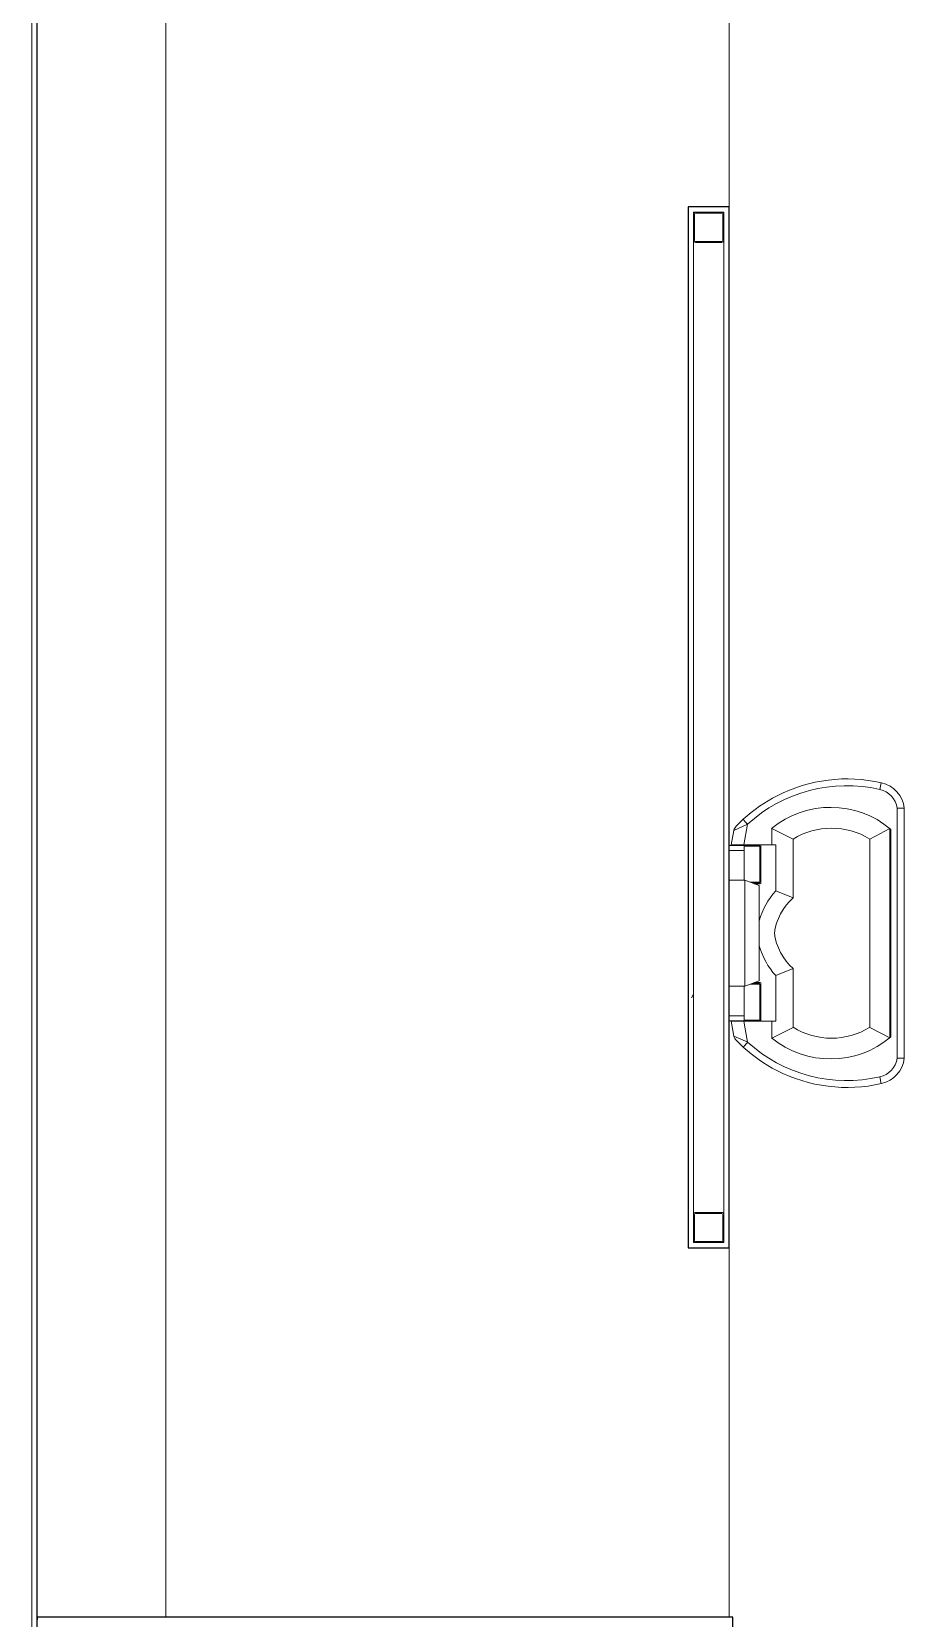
# Model space of a CAD drawing. Header units: inches. Extents: x -1442 to 59636, y -36095 to 792.
# Drawn here: x 58579.7 to 58681.1, y -22691 to -22506.6 of the extents above; entities that cross this region are included whole.
import ezdxf

# ---------------------------------------------------------------- set-up
doc = ezdxf.new("R2010")
doc.units = ezdxf.units.IN
doc.header["$MEASUREMENT"] = 0
for name, color, linetype, lineweight in [('A-FLOR', 192, 'Continuous', 9), ('A-WALL', 113, 'Continuous', 9), ('A-WALL-PATT', 111, 'Continuous', 25), ('I-WALL', 2, 'Continuous', 9), ('Q-SPCQ', 91, 'Continuous', 13), ('S-COLS', 52, 'Continuous', 13)]:
    doc.layers.add(name, color=color, linetype=linetype, lineweight=lineweight)
pattern_1 = [(0, (33272.468, 0), (61.44, 15.36), [2.534, -43.546, 2.534, -43.546, -245.76]), (0, (33272.468, 0), (61.44, 15.36), [-92.16, 2.534, -89.626, 2.534, -43.546, -107.52]), (0, (33272.468, 0), (61.44, 15.36), [-230.4, 2.534, -28.186, 2.534, -74.266]), (120, (33295.508, 7.68), (-44.02215, 45.528601), [2.534, -43.546, 2.534, -43.546, -245.76]), (120, (33295.508, 7.68), (-44.02215, 45.528601), [-92.16, 2.534, -89.626, 2.534, -43.546, -107.52]), (120, (33295.508, 7.68), (-44.02215, 45.528601), [-230.4, 2.534, -28.186, 2.534, -74.266]), (240, (33303.188, 38.4), (-17.41785, -60.888601), [2.534, -43.546, 2.534, -43.546, -245.76]), (240, (33303.188, 38.4), (-17.41785, -60.888601), [-92.16, 2.534, -89.626, 2.534, -43.546, -107.52]), (240, (33303.188, 38.4), (-17.41785, -60.888601), [-230.4, 2.534, -28.186, 2.534, -74.266])]

# ---------------------------------------------------------------- blocks, each defined once
blk = doc.blocks.new('HSS-Hollow Structural Section-Column - HSS3-1_2X3-1_2X1_8-V67-Egress Plan')
at = {"layer": 'S-COLS', "color": 50, "lineweight": 15}
for p, q in [((-1.75, 1.518), (-1.75, -1.518)), ((-1.634, -1.518), (-1.634, 1.518)), ((1.518, 1.75), (-1.518, 1.75)), ((-1.518, 1.634), (1.518, 1.634)), ((1.634, 1.518), (1.634, -1.518)), ((1.75, -1.518), (1.75, 1.518)), ((1.518, -1.634), (-1.518, -1.634)), ((-1.518, -1.75), (1.518, -1.75))]:
    blk.add_line(p, q, dxfattribs=at)
for centre, radius, start, end in [((-1.518, 1.518), 0.232, 90, 180), ((-1.518, 1.518), 0.116, 90, 180), ((1.518, 1.518), 0.232, 360, 90), ((1.518, 1.518), 0.116, 0, 90), ((-1.518, -1.518), 0.232, 180, 270), ((-1.518, -1.518), 0.116, 180, 270), ((1.518, -1.518), 0.232, 270, 360), ((1.518, -1.518), 0.116, 270, 360)]:
    blk.add_arc(centre, radius, start, end, dxfattribs=at)
blk = doc.blocks.new('HSS-Hollow Structural Section-Column - HSS3-1_2X3-1_2X1_8-V69-Egress Plan')
at = {"layer": 'S-COLS', "color": 50, "lineweight": 15}
for p, q in [((-1.75, 1.518), (-1.75, -1.518)), ((-1.634, -1.518), (-1.634, 1.518)), ((1.518, 1.75), (-1.518, 1.75)), ((-1.518, 1.634), (1.518, 1.634)), ((1.634, 1.518), (1.634, -1.518)), ((1.75, -1.518), (1.75, 1.518)), ((1.518, -1.634), (-1.518, -1.634)), ((-1.518, -1.75), (1.518, -1.75))]:
    blk.add_line(p, q, dxfattribs=at)
for centre, radius, start, end in [((-1.518, 1.518), 0.232, 90, 180), ((-1.518, 1.518), 0.116, 90, 180), ((1.518, 1.518), 0.232, 360, 90), ((1.518, 1.518), 0.116, 0, 90), ((-1.518, -1.518), 0.232, 180, 270), ((-1.518, -1.518), 0.116, 180, 270), ((1.518, -1.518), 0.232, 270, 360), ((1.518, -1.518), 0.116, 270, 360)]:
    blk.add_arc(centre, radius, start, end, dxfattribs=at)
blk = doc.blocks.new('Change_Table-Flip_Down-Frost_Products_LTD_-1125 - Polyethylene-White-366105-Egress Plan')
at = {"layer": 'Q-SPCQ', "color": 10}
for p, q in [((25405.77, -22594.65), (25405.95, -22593.86)), ((25407.79, -22596.82), (25408.62, -22596.82)), ((25407.79, -22625.89), (25407.79, -22596.82)), ((25408.62, -22596.82), (25408.62, -22625.89)), ((25390.4, -22598.7), (25388.81, -22599.4)), ((25389.09, -22598.91), (25389.89, -22598.11)), ((25390.4, -22598.7), (25389.98, -22601.1)), ((25388.51, -22601.1), (25388.81, -22599.4)), ((25395.7, -22600.41), (25393.21, -22599.17)), ((25393.21, -22601.1), (25393.21, -22599.17)), ((25395.7, -22600.41), (25395.7, -22607.23)), ((25404.61, -22600.41), (25406.94, -22599.17)), ((25404.61, -22622.3), (25404.61, -22600.41)), ((25406.94, -22599.17), (25406.94, -22623.53)), ((25407.04, -22599.25), (25407.04, -22623.45)), ((25388.27, -22601.15), (25388.51, -22601.15)), ((25390.02, -22601.75), (25388.27, -22601.75)), ((25393.69, -22601.1), (25388.51, -22601.1)), ((25388.51, -22601.15), (25388.51, -22601.1)), ((25388.51, -22601.15), (25391.73, -22601.15)), ((25390.02, -22601.15), (25390.02, -22605.18)), ((25391.83, -22601.25), (25390.02, -22601.25)), ((25391.83, -22605.43), (25391.83, -22601.25)), ((25391.96, -22601.1), (25391.96, -22605.5)), ((25393.69, -22606.42), (25393.69, -22601.1)), ((25390.07, -22605.18), (25388.27, -22605.18)), ((25390.07, -22617.53), (25390.07, -22605.18)), ((25390.07, -22605.18), (25391.77, -22605.8)), ((25390.75, -22605.43), (25391.83, -22605.43)), ((25391.73, -22605.53), (25391.02, -22605.53)), ((25391.86, -22605.6), (25391.23, -22605.6)), ((25391.77, -22605.8), (25391.77, -22616.91)), ((25393.69, -22606.42), (25395.7, -22607.23)), ((25393.69, -22616.29), (25395.7, -22615.47)), ((25395.7, -22622.3), (25395.7, -22615.47)), ((25388.27, -22617.53), (25390.07, -22617.53)), ((25390.02, -22617.53), (25390.02, -22621.55)), ((25390.07, -22617.53), (25391.77, -22616.91)), ((25390.75, -22617.28), (25391.83, -22617.28)), ((25391.73, -22617.18), (25391.02, -22617.18)), ((25391.86, -22617.1), (25391.23, -22617.1)), ((25391.83, -22621.45), (25391.83, -22617.28)), ((25391.96, -22621.6), (25391.96, -22617.2)), ((25393.69, -22616.29), (25393.69, -22621.6)), ((25390.02, -22620.95), (25388.27, -22620.95)), ((25388.51, -22621.55), (25388.27, -22621.55)), ((25388.51, -22621.55), (25391.73, -22621.55)), ((25388.51, -22621.6), (25388.51, -22621.55)), ((25393.69, -22621.6), (25388.51, -22621.6)), ((25388.81, -22623.31), (25388.51, -22621.6)), ((25389.98, -22621.6), (25390.4, -22624.01)), ((25391.83, -22621.45), (25390.02, -22621.45)), ((25393.21, -22621.6), (25393.21, -22623.54)), ((25393.21, -22623.54), (25395.7, -22622.3)), ((25404.61, -22622.3), (25406.94, -22623.53)), ((25390.42, -22624.03), (25388.81, -22623.31)), ((25389.89, -22624.6), (25389.09, -22623.8)), ((25389.89, -22624.6), (25390.42, -22624.03)), ((25407.79, -22625.89), (25408.62, -22625.89)), ((25405.77, -22628.06), (25405.95, -22628.85))]:
    blk.add_line(p, q, dxfattribs=at)
for centre, radius, start, end in [((25401.98, -22611.33), 17.91, 77.1036, 117.0252), ((25401.98, -22611.33), 17.91, 117.0252, 132.4157), ((25401.95, -22611.33), 17.12, 77.1058, 132.4083), ((25405.18, -22597.23), 2.65, 8.9006, 77.1058), ((25405.21, -22597.22), 3.44, 6.6703, 77.1036), ((25400.07, -22607.6), 10.87, 50.1591, 129.1586), ((25389.63, -22599.54), 0.83, 130.6052, 170.0067), ((25395.94, -22593.4), 7.66, 217.8807, 223.7167), ((25400.16, -22607.61), 8.46, 58.2462, 121.7538), ((25391.73, -22601.25), 0.1, 0, 90), ((25391.73, -22605.43), 0.1, 270, 0), ((25400.01, -22612.18), 8.55, 137.6677, 164.5358), ((25391.86, -22605.5), 0.1, 270, 0), ((25400.07, -22612.18), 6.59, 131.4443, 172.8364), ((25400.07, -22610.53), 6.59, 187.1636, 228.5557), ((25400.01, -22610.53), 8.55, 195.4642, 222.3323), ((25391.73, -22617.28), 0.1, 0, 90), ((25391.86, -22617.2), 0.1, 0, 90), ((25391.73, -22621.45), 0.1, 270, 0), ((25400.16, -22615.1), 8.46, 238.2462, 301.7538), ((25389.63, -22623.17), 0.83, 189.9933, 229.3948), ((25401.98, -22611.38), 17.91, 227.5846, 242.8439), ((25401.95, -22611.37), 17.12, 227.5917, 282.8942), ((25400.07, -22615.1), 10.87, 230.8414, 309.8409), ((25405.18, -22625.48), 2.65, 282.8942, 351.0994), ((25405.21, -22625.49), 3.44, 282.8964, 353.3297), ((25401.98, -22611.38), 17.91, 242.8439, 282.8964)]:
    blk.add_arc(centre, radius, start, end, dxfattribs=at)
blk = doc.blocks.new('Locker Rooms and Restrooms_rvt-2-Egress Plan')
at = {"layer": 'A-WALL-PATT', "lineweight": 9}
h = blk.add_hatch(dxfattribs=at)
h.set_pattern_fill('FP_13', style=0, pattern_type=2)
h.set_pattern_definition(pattern_1)
h.paths.add_polyline_path([(25383.52, -22647.93), (25384.14, -22647.93), (25384.14, -22526.93), (25383.52, -22526.93), (25383.52, -22647.08)], flags=0)
at = {"layer": 'A-FLOR', "color": 10, "lineweight": 13}
for p, q in [((25322.77, -22370.3), (25322.77, -22690.87)), ((25388.27, -22526.93), (25388.27, -22482.37)), ((25388.27, -22690.87), (25388.27, -22647.93))]:
    blk.add_line(p, q, dxfattribs=at)
at = {"layer": 'A-WALL', "color": 7}
for p, q in [((25384.14, -22527.55), (25387.64, -22527.55)), ((25384.14, -22527.55), (25384.14, -22527.8)), ((25387.64, -22527.55), (25387.64, -22527.8)), ((25384.14, -22530.83), (25384.14, -22644.05)), ((25387.64, -22530.83), (25387.64, -22644.05)), ((25384.14, -22647.08), (25384.14, -22647.3)), ((25384.37, -22647.3), (25384.14, -22647.3)), ((25387.64, -22647.3), (25387.41, -22647.3)), ((25387.64, -22647.08), (25387.64, -22647.3))]:
    blk.add_line(p, q, dxfattribs=at)
at = {"layer": 'I-WALL', "color": 250, "lineweight": 25}
for p, q in [((25384.14, -22526.93), (25383.52, -22526.93)), ((25383.52, -22526.93), (25383.52, -22647.93)), ((25387.64, -22526.93), (25384.14, -22526.93)), ((25388.27, -22526.93), (25387.64, -22526.93)), ((25388.27, -22647.93), (25388.27, -22526.93)), ((25383.52, -22647.93), (25384.14, -22647.93)), ((25384.14, -22647.93), (25387.64, -22647.93)), ((25387.64, -22647.93), (25388.27, -22647.93)), ((25387.64, -22690.87), (25307.83, -22690.87)), ((25307.83, -22690.87), (25307.83, -22691.12)), ((25388.45, -22690.87), (25387.64, -22690.87)), ((25388.7, -22690.87), (25388.45, -22690.87)), ((25388.7, -22696.49), (25388.7, -22690.87))]:
    blk.add_line(p, q, dxfattribs=at)
at = {"color": 10, "lineweight": 13}
for name, p in [('HSS-Hollow Structural Section-Column - HSS3-1_2X3-1_2X1_8-V67-Egress Plan', (25385.89, -22529.31)), ('Change_Table-Flip_Down-Frost_Products_LTD_-1125 - Polyethylene-White-366105-Egress Plan', (0, 0)), ('HSS-Hollow Structural Section-Column - HSS3-1_2X3-1_2X1_8-V69-Egress Plan', (25385.89, -22645.56))]:
    blk.add_blockref(name, p, dxfattribs=at)

msp = doc.modelspace()

# ---------------------------------------------------------------- hatches: boundary and pattern name
at = {"layer": 'A-WALL-PATT', "lineweight": 9}
h = msp.add_hatch(dxfattribs=at)
h.set_pattern_fill('FP_13', color=256, style=0, pattern_type=2)
h.set_pattern_definition(pattern_1)
h.paths.add_polyline_path([(58579.68, -22787.3), (58580.3, -22787.3), (58580.27, -22768.76), (58579.67, -22768.76), (58579.67, -22787.3)], flags=0)
h.paths.add_polyline_path([(58580.27, -22767.96), (58580.3, -22767.96), (58580.3, -22695.43), (58580.14, -22695.43), (58580.15, -22691.93), (58580.3, -22691.93), (58580.3, -22369.55), (58579.67, -22369.55), (58579.67, -22767.96)], flags=0)

# ---------------------------------------------------------------- linework, layer by layer
at = {"layer": 'A-WALL'}
msp.add_line((58579.67, -22370.3), (58579.67, -22767.96), dxfattribs=at)
at = {"layer": 'I-WALL', "lineweight": 25}
msp.add_line((58580.3, -22767.96), (58580.3, -22370.3), dxfattribs=at)

# ---------------------------------------------------------------- block references
at = {"color": 250, "lineweight": 5}
msp.add_blockref('Locker Rooms and Restrooms_rvt-2-Egress Plan', (33272.47, 0), dxfattribs=at)

doc.saveas('drawing.dxf')
